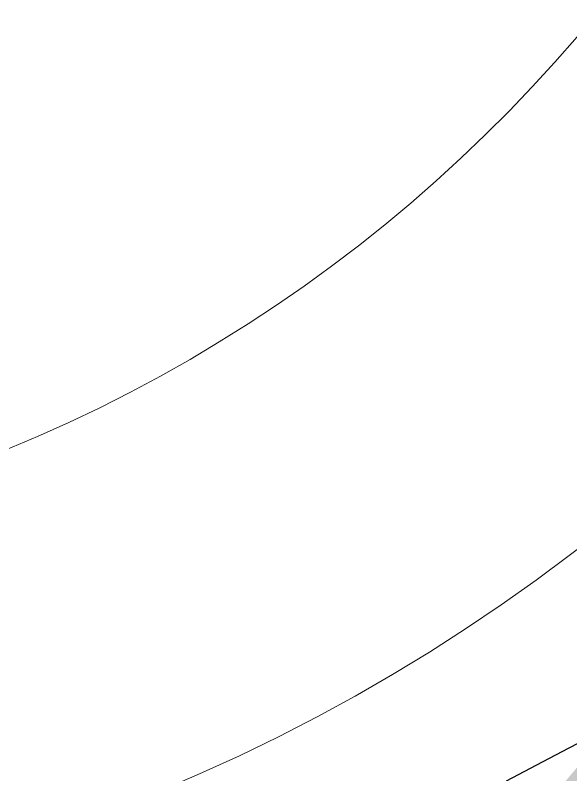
# Model space of a CAD drawing. Header units: millimetres. Extents: x 340454 to 342791, y 6993867 to 6995092.
# Drawn here: x 340708.754 to 340711.724, y 6994455.292 to 6994459.353 of the extents above; entities that cross this region are included whole.
import ezdxf

# ---------------------------------------------------------------- set-up
doc = ezdxf.new("R2010")
doc.units = ezdxf.units.MM
doc.header["$LTSCALE"] = 10
for name, color, linetype in [('A-MODELAGEM', 7, 'Continuous'), ('T-HM-CURVA_INTERMEDIARIA', 45, 'Continuous'), ('TRAMA', 7, 'Continuous'), ('URB-Calçadas', 2, 'Continuous'), ('URB-Quadras', 3, 'Continuous')]:
    doc.layers.add(name, color=color, linetype=linetype)

msp = doc.modelspace()

# ---------------------------------------------------------------- hatches: boundary and pattern name
at = {"layer": 'TRAMA'}
h = msp.add_hatch(dxfattribs=at)
h.set_pattern_fill('AR-HBONE', color=253, scale=0.0015)
h.set_pattern_definition([(45, (337861.49948, 6993610.78793), (0, 0.215526147), [0.4572, -0.1524]), (135, (337861.60724, 6993610.8957), (2e-17, 0.215526147), [0.4572, -0.1524])])
edge = h.paths.add_edge_path()
edge.add_line((340715.8223, 6994459.967), (340715.9303, 6994460.3421))
edge.add_line((340715.9303, 6994460.3421), (340714.912, 6994460.6217))
edge.add_arc((340705.6499, 6994464.4001), 10.0032, 336.95555, 337.80751, ccw=False)
edge.add_line((340714.8548, 6994460.4844), (340711.1097, 6994452.2956))
edge.add_line((340711.1097, 6994452.2956), (340711.4735, 6994452.1292))
edge.add_line((340711.4735, 6994452.1292), (340711.8372, 6994451.9628))
edge.add_line((340711.8372, 6994451.9628), (340712.1084, 6994451.8388))
edge.add_line((340712.1084, 6994451.8388), (340715.8223, 6994459.967))

# ---------------------------------------------------------------- linework, layer by layer
at = {"layer": 'A-MODELAGEM', "color": 161, "linetype": 'Continuous', "lineweight": -3}
msp.add_solid([(340711.558, 6994455.0932), (340712.2186, 6994454.7911), (340711.8097, 6994455.3937)], dxfattribs=at)
at = {"layer": 'T-HM-CURVA_INTERMEDIARIA', "color": 45, "linetype": 'Continuous', "lineweight": -3, "elevation": 719, "flags": 128}
msp.add_lwpolyline([(340711.8192, 6994455.1584), (340711.8674, 6994455.3117), (340711.8827, 6994455.3603), (340711.922, 6994455.453), (340711.9445, 6994455.5564), (340711.848, 6994455.5157), (340711.7646, 6994455.4602), (340711.7133, 6994455.4334), (340711.5702, 6994455.359), (340711.3783, 6994455.2586)], dxfattribs=at)
at = {"layer": 'URB-Calçadas', "lineweight": 0}
msp.add_lwpolyline([(340737.9382, 6994567.9152, -0.173456), (340714.4702, 6994467.4916, 0.151029), (340713.6732, 6994464.648, -1.966639), (340703.0265, 6994471.9859, 0.168204), (340705.5895, 6994474.0192, 0.200073), (340724.3212, 6994581.8954, 0.104086)], format="xyb", dxfattribs=at)
at = {"layer": 'URB-Quadras', "color": 252, "lineweight": 0}
msp.add_lwpolyline([(340815.2411, 6994491.9257, 0.038213), (340872.813, 6994444.8145, 0.427498), (340879.8998, 6994446.2404), (340906.6702, 6994488.5375, 0.399537), (340905.3286, 6994495.2964, -0.090947), (340797.4532, 6994605.4907, 0.427165), (340790.3324, 6994606.7132), (340742.1055, 6994571.0018, 0.26508), (340740.1075, 6994566.4691, -0.172307), (340715.6107, 6994465.5763, -0.089172), (340715.6107, 6994465.5763, -2.016247), (340701.9174, 6994473.7042, 0.157194), (340704.2699, 6994475.6737, 0.197995), (340722.4662, 6994581.0288, 0.104869), (340721.6035, 6994582.9154), (340685.6056, 6994631.4815, 0.2535), (340684.7421, 6994631.8842, -0.18056), (340678.0121, 6994633.9449)], format="xyb", dxfattribs=at)

doc.saveas('drawing.dxf')
